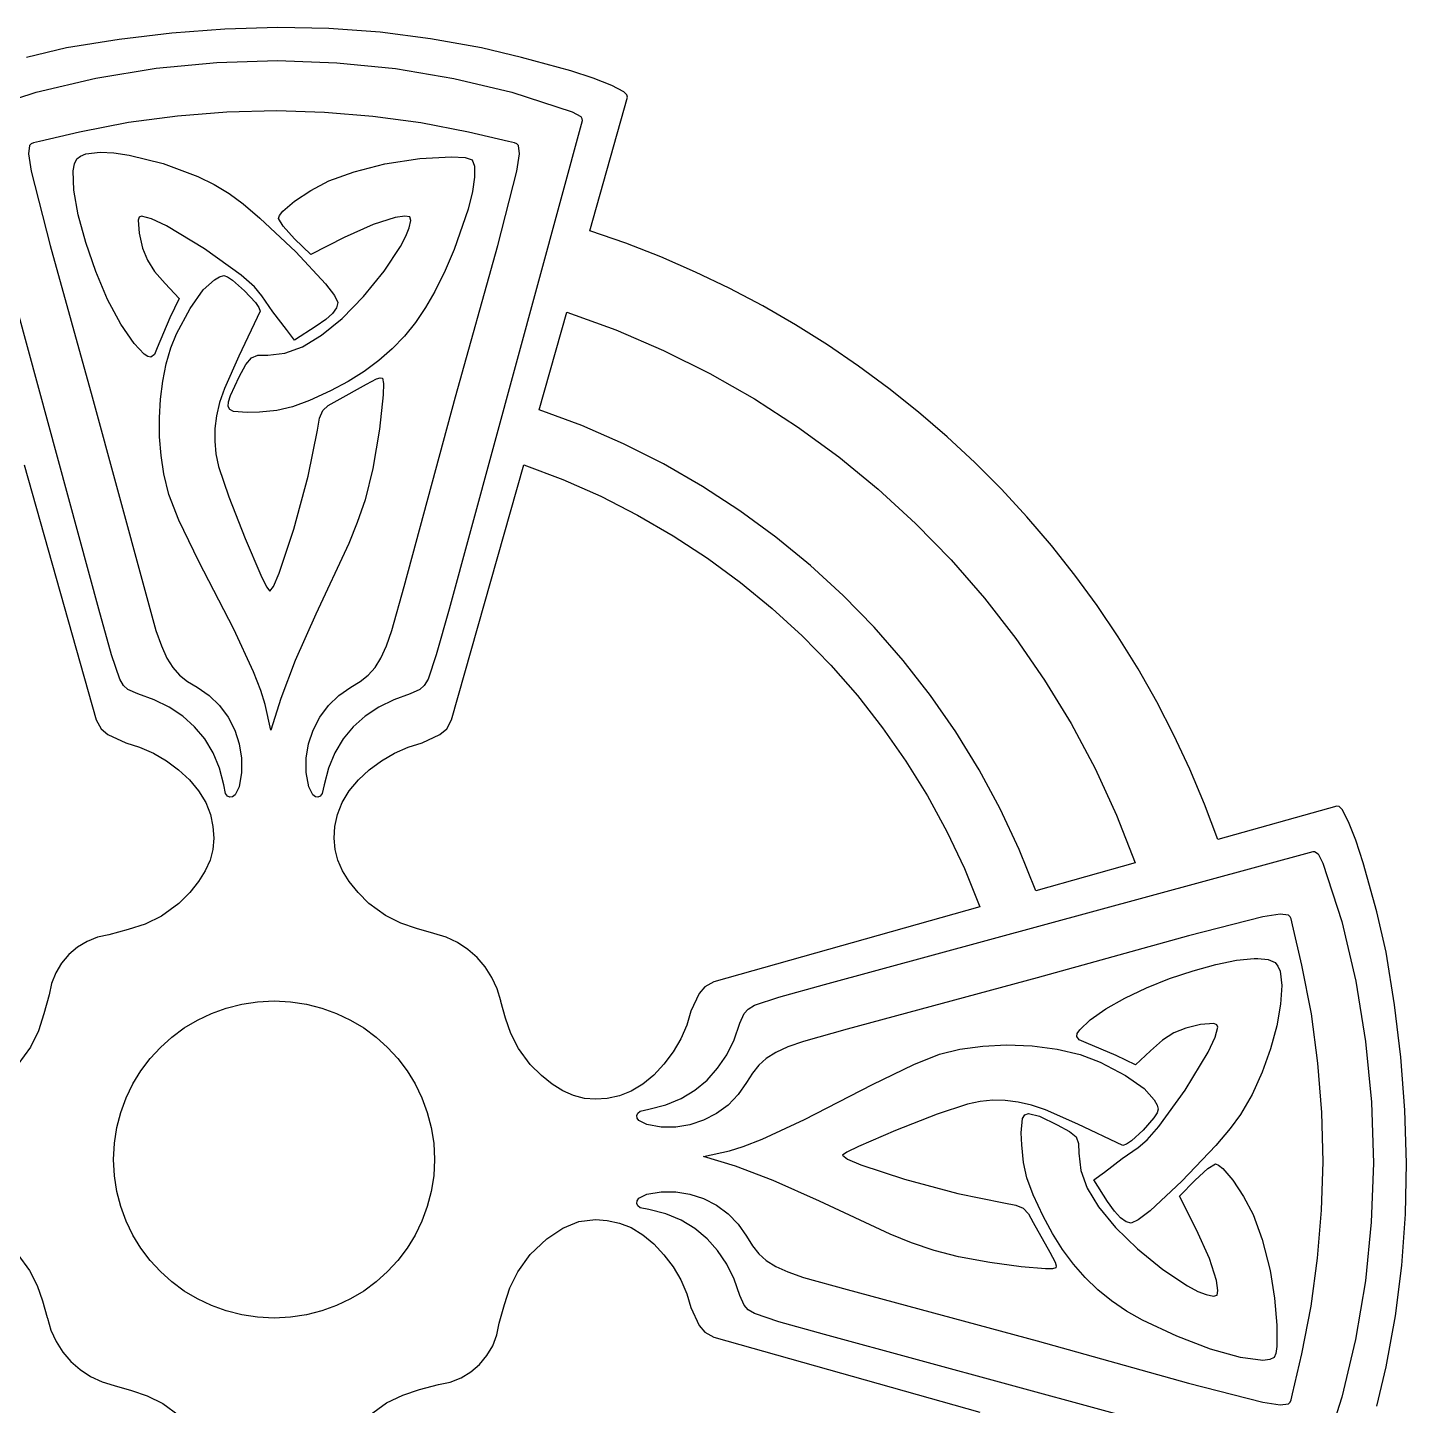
# Model space of a CAD drawing. Extents: x 13 to 291, y 13 to 291.
# Drawn here: x 122.2 to 291.4, y 122.2 to 291.4 of the extents above; entities that cross this region are included whole.
import ezdxf

# ---------------------------------------------------------------- set-up
doc = ezdxf.new("R2010")
doc.units = 0

msp = doc.modelspace()

# ---------------------------------------------------------------- linework, layer by layer
at = {"layer": 'Layer 1'}
for p, q in [((146.358586, 291.170416), (139.841111, 290.67125)), ((152.858611, 291.359167), (146.358586, 291.170416)), ((159.128496, 291.231282), (152.858611, 291.359167)), ((152.858611, 291.359167), (152.858611, 291.359167)), ((165.4175, 290.777083), (159.128496, 291.231282)), ((133.416193, 289.897378), (126.938264, 288.863264)), ((139.841111, 290.67125), (133.416193, 289.897378)), ((171.606566, 289.994231), (165.4175, 290.777083)), ((177.844097, 288.863264), (171.606566, 289.994231)), ((126.938264, 288.863264), (122.012729, 287.70464)), ((182.769625, 287.704628), (177.844097, 288.863264)), ((188.807291, 286.031443), (182.769625, 287.704628)), ((130.520637, 285.147214), (137.919137, 286.357719)), ((137.919137, 286.357719), (145.368017, 287.076951)), ((145.368017, 287.076951), (152.840972, 287.302222)), ((152.840972, 287.302222), (160.088296, 287.04617)), ((152.840972, 287.302222), (152.840972, 287.302222)), ((160.088296, 287.04617), (167.310104, 286.320191)), ((167.310104, 286.320191), (174.482988, 285.121704)), ((191.58341, 285.131118), (188.807291, 286.031443)), ((123.198819, 283.448125), (130.520637, 285.147214)), ((174.482988, 285.121704), (181.583542, 283.448125)), ((193.845843, 284.257224), (191.58341, 285.131118)), ((195.330685, 283.46145), (193.845843, 284.257224)), ((115.806272, 281.012258), (123.198819, 283.448125)), ((181.583542, 283.448125), (188.976072, 281.012258)), ((191.152639, 266.417778), (195.774028, 282.795486)), ((195.699038, 283.109011), (195.330685, 283.46145)), ((195.774028, 282.795486), (195.699038, 283.109011)), ((146.618508, 280.975737), (140.55934, 280.49825)), ((152.691042, 281.119792), (146.618508, 280.975737)), ((158.612746, 280.941007), (152.691042, 281.119792)), ((164.521442, 280.449175), (158.612746, 280.941007)), ((188.976072, 281.012258), (190.034862, 280.430637)), ((130.898194, 219.948125), (114.582222, 279.920347)), ((134.526908, 279.685509), (128.534583, 278.535694)), ((140.55934, 280.49825), (134.526908, 279.685509)), ((170.404121, 279.646628), (164.521442, 280.449175)), ((176.247778, 278.535694), (170.404121, 279.646628)), ((190.200139, 279.920347), (173.884167, 219.948125)), ((190.034862, 280.430637), (190.188652, 280.183117)), ((190.188652, 280.183117), (190.200139, 279.920347)), ((128.534583, 278.535694), (123.604514, 277.362708)), ((181.177847, 277.362708), (176.247778, 278.535694)), ((122.396243, 276.862667), (122.278897, 275.845964)), ((122.278897, 275.845964), (122.604223, 273.748898)), ((122.593228, 277.099298), (122.396243, 276.862667)), ((122.867652, 277.225938), (122.593228, 277.099298)), ((123.604514, 277.362708), (122.867652, 277.225938)), ((128.662779, 275.588705), (129.297796, 275.843196)), ((129.297796, 275.843196), (131.056944, 276.057431)), ((131.056944, 276.057431), (132.725752, 275.979685)), ((131.056944, 276.057431), (131.056944, 276.057431)), ((132.725752, 275.979685), (134.61833, 275.712909)), ((181.914707, 277.225937), (181.177847, 277.362708)), ((182.18913, 277.099296), (181.914707, 277.225937)), ((182.178121, 273.748888), (182.503452, 275.845956)), ((182.386112, 276.862662), (182.18913, 277.099296)), ((182.503452, 275.845956), (182.386112, 276.862662)), ((127.748195, 273.762933), (127.90941, 274.625169)), ((127.90941, 274.625169), (128.217083, 275.228403)), ((128.217083, 275.228403), (128.662779, 275.588705)), ((134.61833, 275.712909), (138.803801, 274.673155)), ((138.803801, 274.673155), (143.071364, 273.059949)), ((162.223896, 273.646717), (166.008403, 274.619861)), ((166.008403, 274.619861), (170.301812, 275.275156)), ((170.301812, 275.275156), (174.184028, 275.501806)), ((174.184028, 275.501806), (175.846448, 275.409455)), ((174.184028, 275.501806), (174.184028, 275.501806)), ((175.846448, 275.409455), (176.706389, 275.131389)), ((176.706389, 275.131389), (177.018133, 274.34739)), ((177.018133, 274.34739), (177.02134, 273.012015)), ((122.604223, 273.748898), (124.937331, 264.605959)), ((127.825035, 271.390494), (127.748195, 273.762933)), ((143.071364, 273.059949), (145.066558, 272.076357)), ((156.927431, 271.362329), (159.146875, 272.547292)), ((159.146875, 272.547292), (162.223896, 273.646717)), ((177.02134, 273.012015), (176.744008, 271.224115)), ((179.845011, 264.605947), (182.178121, 273.748888)), ((128.367401, 268.369175), (127.825035, 271.390494)), ((145.066558, 272.076357), (146.879028, 270.995069)), ((146.879028, 270.995069), (148.607557, 269.710526)), ((154.929747, 270.030574), (156.927431, 271.362329)), ((176.744008, 271.224115), (176.214131, 269.082541)), ((148.607557, 269.710526), (150.662202, 267.969811)), ((153.488404, 268.80183), (154.929747, 270.030574)), ((176.214131, 269.082541), (174.508727, 264.133776)), ((129.29509, 264.957063), (128.367401, 268.369175)), ((135.856189, 268.085684), (135.715885, 267.705962)), ((135.715885, 267.705962), (135.845903, 266.100278)), ((136.136944, 268.208125), (135.856189, 268.085684)), ((137.370132, 267.886119), (136.136944, 268.208125)), ((139.217134, 267.016776), (137.370132, 267.886119)), ((150.662202, 267.969811), (155.063635, 263.808697)), ((152.937986, 267.925903), (153.080918, 268.304151)), ((153.522317, 266.964037), (152.937986, 267.925903)), ((153.080918, 268.304151), (153.488404, 268.80183)), ((167.260764, 268.031736), (164.556449, 267.1753)), ((168.471906, 268.203658), (167.260764, 268.031736)), ((169.056203, 268.128457), (168.471906, 268.203658)), ((168.971736, 266.761736), (169.170524, 267.687395)), ((169.170524, 267.687395), (169.056203, 268.128457)), ((135.845903, 266.100278), (136.264748, 264.281514)), ((143.876089, 264.216132), (139.217134, 267.016776)), ((154.922361, 265.438819), (153.522317, 266.964037)), ((164.556449, 267.1753), (161.025417, 265.597569)), ((167.917765, 264.472636), (168.590124, 265.742107)), ((168.590124, 265.742107), (168.971736, 266.761736)), ((195.553817, 264.88556), (191.152639, 266.417778)), ((124.937331, 264.605959), (130.104444, 246.018403)), ((130.527898, 261.412244), (129.29509, 264.957063)), ((136.264748, 264.281514), (136.856967, 262.80422)), ((148.360818, 260.966293), (143.876089, 264.216132)), ((156.906736, 263.507361), (154.922361, 265.438819)), ((161.025417, 265.597569), (156.906736, 263.507361)), ((165.913239, 261.472117), (167.917765, 264.472636)), ((174.508727, 264.133776), (173.389192, 261.524287)), ((174.677917, 246.018403), (179.845011, 264.605947)), ((199.876886, 263.194574), (195.553817, 264.88556)), ((136.856967, 262.80422), (137.746224, 261.431552)), ((155.063635, 263.808697), (158.710925, 259.88938)), ((204.117467, 261.349095), (199.876886, 263.194574)), ((131.985621, 257.992808), (130.527898, 261.412244)), ((137.746224, 261.431552), (139.056181, 259.926667)), ((145.080829, 260.39228), (145.725512, 260.767691)), ((145.725512, 260.767691), (146.226389, 260.905625)), ((146.226389, 260.905625), (146.676394, 260.754188)), ((146.226389, 260.905625), (146.226389, 260.905625)), ((146.676394, 260.754188), (147.302327, 260.347416)), ((149.990039, 259.535457), (148.360818, 260.966293)), ((163.383032, 258.336077), (165.913239, 261.472117)), ((173.389192, 261.524287), (172.129097, 258.956528)), ((208.271181, 259.353403), (204.117467, 261.349095)), ((139.056181, 259.926667), (140.775972, 258.109861)), ((142.098161, 256.859155), (143.695208, 259.159375)), ((143.695208, 259.159375), (145.080829, 260.39228)), ((147.302327, 260.347416), (148.791102, 259.053245)), ((148.791102, 259.053245), (150.110975, 257.593858)), ((150.918333, 258.427361), (149.990039, 259.535457)), ((158.710925, 259.88938), (159.822889, 258.450912)), ((172.129097, 258.956528), (171.002322, 256.990826)), ((212.383349, 257.184485), (208.271181, 259.353403)), ((133.588056, 254.956841), (131.985621, 257.992808)), ((140.775972, 258.109861), (139.611806, 255.719792)), ((150.110975, 257.593858), (150.52578, 256.980566)), ((152.258889, 256.460625), (150.918333, 258.427361)), ((159.822889, 258.450912), (160.231667, 257.589514)), ((160.231667, 257.589514), (160.071087, 256.951073)), ((160.752014, 255.640417), (163.383032, 258.336077)), ((216.398873, 254.86932), (212.383349, 257.184485)), ((139.611806, 255.719792), (138.068403, 252.059722)), ((140.440833, 253.779514), (142.098161, 256.859155)), ((150.680208, 256.54), (148.078472, 251.010208)), ((150.52578, 256.980566), (150.680208, 256.54)), ((153.943403, 254.282222), (152.258889, 256.460625)), ((158.747868, 255.515032), (157.559375, 254.687917)), ((158.218149, 253.577711), (160.752014, 255.640417)), ((159.580796, 256.264498), (158.747868, 255.515032)), ((160.071087, 256.951073), (159.580796, 256.264498)), ((171.002322, 256.990826), (169.761053, 255.170707)), ((184.94375, 244.448542), (188.330417, 256.434167)), ((188.330417, 256.434167), (194.349421, 254.241722)), ((188.330417, 256.434167), (188.330417, 256.434167)), ((135.255, 252.562431), (133.588056, 254.956841)), ((154.895903, 252.994583), (153.943403, 254.282222)), ((157.559375, 254.687917), (154.895903, 252.994583)), ((169.761053, 255.170707), (168.395303, 253.486701)), ((194.349421, 254.241722), (200.200307, 251.725992)), ((220.314892, 252.410537), (216.398873, 254.86932)), ((136.480669, 251.263647), (135.255, 252.562431)), ((139.739976, 252.024822), (140.440833, 253.779514)), ((153.744964, 251.378425), (155.909819, 252.170665)), ((155.909819, 252.170665), (158.218149, 253.577711)), ((168.395303, 253.486701), (166.895083, 251.929337)), ((224.128542, 249.810764), (220.314892, 252.410537)), ((136.92489, 250.962171), (136.480669, 251.263647)), ((137.283472, 250.886736), (136.92489, 250.962171)), ((137.718546, 251.209705), (137.283472, 250.886736)), ((138.068403, 252.059722), (137.718546, 251.209705)), ((139.17553, 250.070646), (139.739976, 252.024822)), ((148.078472, 251.010208), (146.310052, 247.068906)), ((148.943437, 249.999023), (149.617572, 250.807098)), ((149.617572, 250.807098), (150.42615, 251.125825)), ((150.42615, 251.125825), (151.641528, 251.160139)), ((151.641528, 251.160139), (153.744964, 251.378425)), ((165.250404, 250.489143), (163.451277, 249.156649)), ((166.895083, 251.929337), (165.250404, 250.489143)), ((200.200307, 251.725992), (205.871685, 248.898131)), ((138.751378, 247.959819), (139.17553, 250.070646)), ((148.131389, 248.496667), (148.943437, 249.999023)), ((163.451277, 249.156649), (161.487712, 247.922383)), ((205.871685, 248.898131), (211.35217, 245.769291)), ((227.86373, 247.052375), (224.128542, 249.810764)), ((138.471404, 245.735176), (138.751378, 247.959819)), ((146.310052, 247.068906), (145.729416, 245.326748)), ((147.050672, 246.202332), (148.131389, 248.496667)), ((161.487712, 247.922383), (159.349722, 246.776875)), ((160.152292, 245.559792), (163.768264, 247.588264)), ((163.768264, 247.588264), (164.986866, 248.25034)), ((164.986866, 248.25034), (165.438506, 248.371171)), ((165.438506, 248.371171), (165.699722, 248.320278)), ((165.699722, 248.320278), (165.83436, 247.659145)), ((165.83436, 247.659145), (165.798629, 246.263898)), ((231.48731, 244.158688), (227.86373, 247.052375)), ((130.104444, 246.018403), (136.419167, 222.735069)), ((138.339493, 243.439552), (138.471404, 245.735176)), ((146.770532, 244.850177), (146.802605, 245.422317)), ((146.802605, 245.422317), (147.050672, 246.202332)), ((156.746659, 245.557968), (154.669812, 244.788979)), ((159.349722, 246.776875), (156.746659, 245.557968)), ((159.055255, 244.97843), (160.152292, 245.559792)), ((165.798629, 246.263898), (165.327412, 242.050557)), ((168.363194, 222.735069), (174.677917, 246.018403)), ((211.35217, 245.769291), (216.630375, 242.350627)), ((145.342438, 243.689301), (145.142572, 242.120853)), ((145.729416, 245.326748), (145.342438, 243.689301)), ((146.970302, 244.45824), (146.770532, 244.850177)), ((147.417765, 244.218836), (146.970302, 244.45824)), ((149.119167, 244.086944), (147.417765, 244.218836)), ((150.609653, 244.148681), (149.119167, 244.086944)), ((152.747903, 244.35689), (150.609653, 244.148681)), ((154.669812, 244.788979), (152.747903, 244.35689)), ((157.995043, 243.401714), (158.386992, 244.334691)), ((158.386992, 244.334691), (159.055255, 244.97843)), ((190.181668, 242.501372), (184.94375, 244.448542)), ((234.994562, 241.13432), (231.48731, 244.158688)), ((138.359528, 241.115782), (138.339493, 243.439552)), ((145.142572, 242.120853), (145.123275, 240.585688)), ((157.726944, 241.952639), (157.995043, 243.401714)), ((165.327412, 242.050557), (164.508773, 237.239246)), ((195.273837, 240.277471), (190.181668, 242.501372)), ((216.630375, 242.350627), (221.694912, 238.65329)), ((138.535393, 238.806699), (138.359528, 241.115782)), ((145.123275, 240.585688), (145.278002, 239.048096)), ((156.571383, 236.29908), (157.726944, 241.952639)), ((200.210661, 237.786269), (195.273837, 240.277471)), ((238.380764, 237.983889), (234.994562, 241.13432)), ((138.870972, 236.555139), (138.535393, 238.806699)), ((145.278002, 239.048096), (145.600208, 237.472361)), ((221.694912, 238.65329), (226.534394, 234.688435)), ((121.743611, 237.675208), (130.589514, 206.366181)), ((145.600208, 237.472361), (146.842465, 233.755405)), ((164.508773, 237.239246), (163.565417, 233.388958)), ((174.192847, 206.366181), (183.03875, 237.684028)), ((183.03875, 237.684028), (187.835887, 235.875372)), ((183.03875, 237.684028), (183.03875, 237.684028)), ((204.982542, 235.037197), (200.210661, 237.786269)), ((241.651649, 234.700672), (238.380764, 237.983889)), ((139.486032, 234.034811), (138.870972, 236.555139)), ((154.812863, 229.773318), (156.571383, 236.29908)), ((187.835887, 235.875372), (192.500327, 233.816257)), ((140.727162, 230.898889), (139.486032, 234.034811)), ((146.842465, 233.755405), (148.84264, 228.643603)), ((192.500327, 233.816257), (197.023419, 231.515142)), ((209.579883, 232.039685), (204.982542, 235.037197)), ((226.534394, 234.688435), (231.137434, 230.467214)), ((244.793083, 231.297539), (241.651649, 234.700672)), ((163.565417, 233.388958), (162.616893, 230.610046)), ((213.993086, 228.803163), (209.579883, 232.039685)), ((143.189937, 225.826388), (140.727162, 230.898889)), ((162.616893, 230.610046), (161.577081, 228.004283)), ((197.023419, 231.515142), (201.396511, 228.980484)), ((231.137434, 230.467214), (235.492646, 226.000781)), ((247.801934, 227.778154), (244.793083, 231.297539)), ((148.84264, 228.643603), (150.789256, 224.118541)), ((153.047356, 224.389508), (154.812863, 229.773318)), ((201.396511, 228.980484), (205.610952, 226.220741)), ((218.212554, 225.337061), (213.993086, 228.803163)), ((161.577081, 228.004283), (157.524097, 219.348403)), ((250.675069, 224.146181), (247.801934, 227.778154)), ((147.469931, 217.496319), (143.189937, 225.826388)), ((205.610952, 226.220741), (209.658092, 223.244369)), ((222.228689, 221.650811), (218.212554, 225.337061)), ((235.492646, 226.000781), (239.588641, 221.300289)), ((150.789256, 224.118541), (151.488892, 222.695283)), ((152.348224, 222.755259), (153.047356, 224.389508)), ((253.404205, 220.411483), (250.675069, 224.146181)), ((136.419167, 222.735069), (137.916328, 217.351381)), ((151.488892, 222.695283), (151.870833, 222.161806)), ((151.870833, 222.161806), (152.348224, 222.755259)), ((166.866013, 217.351382), (168.363194, 222.735069)), ((209.658092, 223.244369), (213.529277, 220.059828)), ((213.529277, 220.059828), (217.215859, 216.675574)), ((226.031894, 217.753842), (222.228689, 221.650811)), ((239.588641, 221.300289), (243.414033, 216.37689)), ((255.988754, 216.573259), (253.404205, 220.411483)), ((132.469519, 214.337428), (130.898194, 219.948125)), ((157.524097, 219.348403), (154.978871, 213.644726)), ((173.884167, 219.948125), (172.312814, 214.337426)), ((137.916328, 217.351381), (138.583838, 215.452253)), ((149.894627, 212.284362), (147.469931, 217.496319)), ((166.198497, 215.452254), (166.866013, 217.351382)), ((217.215859, 216.675574), (220.709184, 213.100065)), ((229.612572, 213.655584), (226.031894, 217.753842)), ((138.583838, 215.452253), (139.259051, 213.964484)), ((165.523281, 213.964484), (166.198497, 215.452254)), ((243.414033, 216.37689), (246.957436, 211.241739)), ((258.425594, 212.634325), (255.988754, 216.573259)), ((133.473472, 211.366806), (132.469519, 214.337428)), ((139.259051, 213.964484), (139.988281, 212.800234)), ((154.978871, 213.644726), (153.220208, 209.003194)), ((164.794052, 212.800233), (165.523281, 213.964484)), ((172.312814, 214.337426), (171.308889, 211.366806)), ((232.961126, 209.365468), (229.612572, 213.655584)), ((139.988281, 212.800234), (140.817839, 211.871664)), ((140.817839, 211.871664), (141.794039, 211.090935)), ((150.793376, 209.976112), (149.894627, 212.284362)), ((162.988308, 211.090934), (163.964499, 211.871663)), ((163.964499, 211.871663), (164.794052, 212.800233)), ((220.709184, 213.100065), (224.000602, 209.341759)), ((260.711597, 208.5975), (258.425594, 212.634325)), ((133.936984, 210.585646), (133.473472, 211.366806)), ((134.480832, 210.080108), (133.936984, 210.585646)), ((135.678333, 209.558819), (134.480832, 210.080108)), ((141.794039, 211.090935), (142.963194, 210.370208)), ((142.963194, 210.370208), (144.439061, 209.358632)), ((151.315208, 208.271181), (150.793376, 209.976112)), ((160.343285, 209.358633), (161.819167, 210.370208)), ((161.819167, 210.370208), (162.988308, 211.090934)), ((170.30149, 210.080099), (169.104028, 209.558819)), ((170.845349, 210.585635), (170.30149, 210.080099)), ((171.308889, 211.366806), (170.845349, 210.585635)), ((246.957436, 211.241739), (250.207461, 205.905987)), ((137.695131, 208.850113), (135.678333, 209.558819)), ((139.539281, 207.94025), (137.695131, 208.850113)), ((144.439061, 209.358632), (145.711216, 208.118116)), ((145.711216, 208.118116), (146.762652, 206.68936)), ((152.020764, 205.113819), (151.315208, 208.271181)), ((153.220208, 209.003194), (152.020764, 205.113819)), ((158.019677, 206.689361), (159.071119, 208.118117)), ((159.071119, 208.118117), (160.343285, 209.358633)), ((167.087216, 208.850112), (165.243055, 207.940249)), ((169.104028, 209.558819), (167.087216, 208.850112)), ((224.000602, 209.341759), (227.081461, 205.409114)), ((236.067957, 204.892925), (232.961126, 209.365468)), ((262.829189, 204.49512), (260.711597, 208.5975)), ((141.197352, 206.831513), (139.539281, 207.94025)), ((142.655912, 205.526182), (141.197352, 206.831513)), ((146.762652, 206.68936), (147.576361, 205.113063)), ((157.205966, 205.113063), (158.019677, 206.689361)), ((163.584977, 206.831511), (162.126416, 205.52618)), ((165.243055, 207.940249), (163.584977, 206.831511)), ((130.589514, 206.366181), (131.188388, 205.267534)), ((131.188388, 205.267534), (132.015641, 204.55842)), ((143.901527, 204.026542), (142.655912, 205.526182)), ((147.576361, 205.113063), (148.135333, 203.429925)), ((156.646996, 203.429925), (157.205966, 205.113063)), ((162.126416, 205.52618), (160.880802, 204.02654)), ((172.766717, 204.558419), (173.59397, 205.267534)), ((173.59397, 205.267534), (174.192847, 206.366181)), ((227.081461, 205.409114), (229.94311, 201.310586)), ((238.923468, 200.247385), (236.067957, 204.892925)), ((250.207461, 205.905987), (253.152722, 200.380789)), ((132.015641, 204.55842), (134.205486, 203.535139)), ((134.205486, 203.535139), (135.91065, 203.036533)), ((144.920767, 202.334874), (143.901527, 204.026542)), ((148.135333, 203.429925), (148.422561, 201.680646)), ((156.359775, 201.680645), (156.646996, 203.429925)), ((160.880802, 204.02654), (159.861569, 202.334873)), ((168.871701, 203.036542), (170.576875, 203.535139)), ((170.576875, 203.535139), (172.766717, 204.558419)), ((264.790456, 200.303978), (262.829189, 204.49512)), ((135.91065, 203.036533), (137.591685, 202.299099)), ((137.591685, 202.299099), (139.202426, 201.356934)), ((139.202426, 201.356934), (140.69671, 200.244137)), ((145.700198, 200.45346), (144.920767, 202.334874)), ((148.422561, 201.680646), (148.421036, 199.905923)), ((156.36131, 199.905923), (156.359775, 201.680645)), ((159.861569, 202.334873), (159.082148, 200.453459)), ((164.085631, 200.244148), (165.579915, 201.356947)), ((165.579915, 201.356947), (167.190659, 202.299111)), ((167.190659, 202.299111), (168.871701, 203.036542)), ((140.69671, 200.244137), (142.028371, 198.994808)), ((146.226389, 198.384583), (145.700198, 200.45346)), ((148.421036, 199.905923), (148.11375, 198.146458)), ((156.668611, 198.146458), (156.36131, 199.905923)), ((159.082148, 200.453459), (158.555972, 198.384583)), ((162.753973, 198.994815), (164.085631, 200.244148)), ((229.94311, 201.310586), (232.576899, 197.054633)), ((241.518063, 195.438277), (238.923468, 200.247385)), ((253.152722, 200.380789), (255.781832, 194.677298)), ((266.590836, 196.028469), (264.790456, 200.303978)), ((142.028371, 198.994808), (143.151244, 197.643045)), ((146.455111, 197.311785), (146.226389, 198.384583)), ((148.11375, 198.146458), (147.618595, 197.164402)), ((157.163744, 197.164402), (156.668611, 198.146458)), ((158.555972, 198.384583), (158.327228, 197.311787)), ((161.631104, 197.643048), (162.753973, 198.994815)), ((143.151244, 197.643045), (144.019166, 196.222946)), ((146.699502, 197.01913), (146.455111, 197.311785)), ((146.993681, 196.894097), (146.699502, 197.01913)), ((147.309211, 196.941355), (146.993681, 196.894097)), ((147.618595, 197.164402), (147.309211, 196.941355)), ((157.473138, 196.941354), (157.163744, 197.164402)), ((157.788681, 196.894097), (157.473138, 196.941354)), ((158.082847, 197.019131), (157.788681, 196.894097)), ((158.327228, 197.311787), (158.082847, 197.019131)), ((160.763188, 196.222947), (161.631104, 197.643048)), ((232.576899, 197.054633), (234.974174, 192.649714)), ((144.019166, 196.222946), (144.585972, 194.768611)), ((144.585972, 194.768611), (144.90523, 193.269054)), ((159.87712, 193.269053), (160.196389, 194.768611)), ((160.196389, 194.768611), (160.763188, 196.222947)), ((243.842143, 190.475033), (241.518063, 195.438277)), ((255.781832, 194.677298), (258.083403, 188.806667)), ((268.225764, 191.672986), (266.590836, 196.028469)), ((282.804306, 195.791667), (268.225764, 191.672986)), ((283.117826, 195.716681), (282.804306, 195.791667)), ((283.470262, 195.348332), (283.117826, 195.716681)), ((284.266031, 193.863494), (283.470262, 195.348332)), ((144.90523, 193.269054), (145.011179, 191.842616)), ((159.771165, 191.842613), (159.87712, 193.269053)), ((285.139925, 191.601061), (284.266031, 193.863494)), ((145.011179, 191.842616), (144.896042, 190.47183)), ((159.8863, 190.471824), (159.771165, 191.842613)), ((234.974174, 192.649714), (237.126286, 188.104286)), ((286.040251, 188.824941), (285.139925, 191.601061)), ((144.896042, 190.47183), (144.552042, 189.139229)), ((160.2303, 189.13922), (159.8863, 190.471824)), ((219.956944, 173.901806), (279.929167, 190.217778)), ((245.886111, 185.367083), (243.842143, 190.475033)), ((279.929167, 190.217778), (280.061458, 190.226597)), ((280.061458, 190.226597), (280.5311, 189.943147)), ((280.061458, 190.226597), (280.061458, 190.226597)), ((280.5311, 189.943147), (281.105998, 188.767165)), ((143.971402, 187.827345), (143.146345, 186.518711)), ((144.552042, 189.139229), (143.971402, 187.827345)), ((160.810943, 187.827334), (160.2303, 189.13922)), ((161.636004, 186.518699), (160.810943, 187.827334)), ((237.126286, 188.104286), (239.024583, 183.426806)), ((258.083403, 188.806667), (245.886111, 185.367083)), ((281.105998, 188.767165), (283.448139, 181.601181)), ((287.713443, 182.787268), (286.040251, 188.824941)), ((143.146345, 186.518711), (142.069095, 185.195858)), ((162.71326, 185.19585), (161.636004, 186.518699)), ((142.069095, 185.195858), (140.731875, 183.841319)), ((164.050486, 183.841319), (162.71326, 185.19585)), ((140.731875, 183.841319), (138.587945, 182.278799)), ((166.069365, 182.354309), (164.050486, 183.841319)), ((239.024583, 183.426806), (206.375, 174.210486)), ((288.872083, 177.861736), (287.713443, 182.787268)), ((136.579844, 181.309112), (134.502429, 180.64421)), ((138.587945, 182.278799), (136.579844, 181.309112)), ((167.959626, 181.403278), (166.069365, 182.354309)), ((169.888512, 180.751841), (167.959626, 181.403278)), ((273.757682, 182.195765), (264.614749, 179.862656)), ((275.854751, 182.521094), (273.757682, 182.195765)), ((276.871461, 182.403752), (275.854751, 182.521094)), ((277.108098, 182.206769), (276.871461, 182.403752)), ((277.234744, 181.932346), (277.108098, 182.206769)), ((277.371528, 181.195486), (277.234744, 181.932346)), ((278.544514, 176.265417), (277.371528, 181.195486)), ((283.448139, 181.601181), (285.147171, 174.27936)), ((130.754744, 179.686722), (129.454051, 179.168363)), ((132.150556, 179.987222), (130.754744, 179.686722)), ((134.502429, 180.64421), (132.150556, 179.996042)), ((132.150556, 179.996042), (132.150556, 179.987222)), ((172.023264, 180.163611), (169.888512, 180.751841)), ((173.516585, 179.696601), (172.023264, 180.163611)), ((174.910008, 179.034178), (173.516585, 179.696601)), ((264.614749, 179.862656), (246.027222, 174.695556)), ((128.26913, 178.452657), (127.220634, 177.560114)), ((129.454051, 179.168363), (128.26913, 178.452657)), ((176.186616, 178.192881), (174.910008, 179.034178)), ((177.329492, 177.18925), (176.186616, 178.192881)), ((289.902614, 171.379396), (288.872083, 177.861736)), ((126.329216, 176.511246), (125.615528, 175.326564)), ((127.220634, 177.560114), (126.329216, 176.511246)), ((178.32172, 176.039823), (177.329492, 177.18925)), ((179.146383, 174.761138), (178.32172, 176.039823)), ((265.183512, 175.572801), (267.964859, 176.336242)), ((267.964859, 176.336242), (270.509669, 176.851918)), ((270.509669, 176.851918), (272.679583, 177.076806)), ((272.679583, 177.076806), (273.111736, 177.085625)), ((273.111736, 177.085625), (274.389104, 176.957703)), ((273.111736, 177.085625), (273.111736, 177.085625)), ((274.389104, 176.957703), (275.237222, 176.582917)), ((275.237222, 176.582917), (275.598436, 176.136911)), ((275.598436, 176.136911), (275.854969, 175.501243)), ((279.694283, 170.273077), (278.544514, 176.265417)), ((125.615528, 175.326564), (125.100225, 174.02658)), ((179.786564, 173.369735), (179.146383, 174.761138)), ((246.027222, 174.695556), (222.743889, 168.380833)), ((259.464639, 173.474726), (262.303986, 174.604621)), ((262.303986, 174.604621), (265.183512, 175.572801)), ((275.854969, 175.501243), (276.0722, 173.741157)), ((285.147171, 174.27936), (286.357684, 166.880856)), ((124.803958, 172.631806), (124.155788, 170.27993)), ((125.100225, 174.02658), (124.803958, 172.631806)), ((180.225347, 171.882153), (179.786564, 173.369735)), ((204.567227, 172.784368), (203.543958, 170.594514)), ((205.276339, 173.611613), (204.567227, 172.784368)), ((206.375, 174.210486), (205.276339, 173.611613)), ((214.346231, 172.330471), (219.956944, 173.901806)), ((256.803828, 172.226141), (259.464639, 173.474726)), ((276.0722, 173.741157), (275.925329, 171.463141)), ((144.736057, 170.342179), (146.545228, 170.997337)), ((146.545228, 170.997337), (148.43222, 171.477458)), ((148.43222, 171.477458), (150.387117, 171.772729)), ((150.387117, 171.772729), (152.4, 171.873333)), ((152.4, 171.873333), (154.412883, 171.772728)), ((152.4, 171.873333), (152.4, 171.873333)), ((154.412883, 171.772728), (156.36778, 171.477458)), ((156.36778, 171.477458), (158.254773, 170.997336)), ((158.254773, 170.997336), (160.063943, 170.342177)), ((180.242986, 171.785139), (180.225347, 171.882153)), ((180.809933, 169.737389), (180.242986, 171.785139)), ((210.594459, 170.863012), (211.375625, 171.326528)), ((211.375625, 171.326528), (214.346231, 172.330471)), ((252.57125, 169.545), (254.459913, 170.901891)), ((254.459913, 170.901891), (256.803828, 172.226141)), ((275.925329, 171.463141), (275.450768, 168.827677)), ((290.67125, 164.950069), (289.902614, 171.379396)), ((124.155788, 170.27993), (123.490886, 168.202514)), ((141.390853, 168.546013), (143.014626, 169.521799)), ((143.014626, 169.521799), (144.736057, 170.342179)), ((160.063943, 170.342177), (161.785374, 169.521798)), ((161.785374, 169.521798), (163.409148, 168.546011)), ((181.455217, 167.871398), (180.809933, 169.737389)), ((203.543958, 170.594514), (203.045362, 168.889349)), ((209.567639, 169.121667), (210.088911, 170.319158)), ((210.088911, 170.319158), (210.594459, 170.863012)), ((251.272463, 168.319321), (252.57125, 169.545)), ((280.507012, 164.240643), (279.694283, 170.273077)), ((123.490886, 168.202514), (122.5212, 166.194413)), ((139.874655, 167.424634), (141.390853, 168.546013)), ((163.409148, 168.546011), (164.925346, 167.424632)), ((182.396173, 166.033023), (181.455217, 167.871398)), ((203.045362, 168.889349), (202.307934, 167.208315)), ((208.858924, 167.104859), (209.567639, 169.121667)), ((222.743889, 168.380833), (217.360179, 166.883656)), ((250.895556, 167.516528), (250.970986, 167.875098)), ((251.218508, 167.081453), (250.895556, 167.516528)), ((250.970986, 167.875098), (251.272463, 168.319321)), ((262.813077, 167.943042), (261.440378, 167.053788)), ((264.290384, 168.535254), (262.813077, 167.943042)), ((266.109097, 168.954097), (264.290384, 168.535254)), ((267.714789, 169.084115), (266.109097, 168.954097)), ((268.094495, 168.943803), (267.714789, 169.084115)), ((267.894935, 167.429866), (268.216944, 168.663056)), ((268.216944, 168.663056), (268.094495, 168.943803)), ((275.450768, 168.827677), (274.684931, 165.995246)), ((122.5212, 166.194413), (120.958681, 164.050486)), ((137.204656, 164.784358), (138.47595, 166.167477)), ((138.47595, 166.167477), (139.874655, 167.424634)), ((164.925346, 167.424632), (166.324051, 166.167475)), ((166.324051, 166.167475), (167.595346, 164.784356)), ((183.850139, 164.068125), (182.396173, 166.033023)), ((202.307934, 167.208315), (201.365773, 165.597575)), ((207.949055, 165.2607), (208.858924, 167.104859)), ((215.461047, 166.216142), (213.973277, 165.540927)), ((217.360179, 166.883656), (215.461047, 166.216142)), ((234.043636, 165.313968), (236.563958, 165.929028)), ((236.563958, 165.929028), (239.384877, 166.322048)), ((239.384877, 166.322048), (242.278958, 166.467014)), ((242.278958, 166.467014), (245.452984, 166.35097)), ((242.278958, 166.467014), (242.278958, 166.467014)), ((245.452984, 166.35097), (248.504504, 165.954585)), ((248.504504, 165.954585), (251.320594, 165.287453)), ((252.068542, 166.731597), (251.218508, 167.081453)), ((255.728611, 165.188194), (252.068542, 166.731597)), ((261.440378, 167.053788), (259.935486, 165.743819)), ((267.025585, 165.582858), (267.894935, 167.429866)), ((274.684931, 165.995246), (273.66423, 163.12633)), ((286.357684, 166.880856), (287.076946, 159.431977)), ((136.070689, 163.285091), (137.204656, 164.784358)), ((167.595346, 164.784356), (168.729312, 163.285089)), ((201.365773, 165.597575), (200.252978, 164.103293)), ((206.840315, 163.602622), (207.949055, 165.2607)), ((212.809029, 164.811699), (211.880465, 163.982145)), ((213.973277, 165.540927), (212.809029, 164.811699)), ((230.907704, 164.072837), (234.043636, 165.313968)), ((251.320594, 165.287453), (253.788333, 164.359167)), ((253.788333, 164.359167), (256.867959, 162.701828)), ((258.118681, 164.024028), (255.728611, 165.188194)), ((259.935486, 165.743819), (258.118681, 164.024028)), ((264.224923, 160.923892), (267.025585, 165.582858)), ((280.984516, 158.181481), (280.507012, 164.240643)), ((291.169566, 158.437002), (290.67125, 164.950069)), ((135.083969, 161.67949), (136.070689, 163.285091)), ((168.729312, 163.285089), (169.716032, 161.679488)), ((185.204669, 162.730907), (183.850139, 164.068125)), ((186.527518, 161.653656), (185.204669, 162.730907)), ((199.003648, 162.771634), (197.65188, 161.648761)), ((200.252978, 164.103293), (199.003648, 162.771634)), ((205.534985, 162.144059), (206.840315, 163.602622)), ((211.099745, 163.005951), (210.379028, 161.836806)), ((211.880465, 163.982145), (211.099745, 163.005951)), ((225.835194, 161.610062), (230.907704, 164.072837)), ((256.867959, 162.701828), (259.168194, 161.104792)), ((273.66423, 163.12633), (272.425079, 160.381412)), ((134.254413, 159.97737), (135.083969, 161.67949)), ((169.716032, 161.679488), (170.545588, 159.977369)), ((187.836152, 160.828595), (186.527518, 161.653656)), ((189.148038, 160.24795), (187.836152, 160.828595)), ((196.231775, 160.780837), (194.777431, 160.214028)), ((197.65188, 161.648761), (196.231775, 160.780837)), ((202.343682, 159.879208), (204.035347, 160.898443)), ((204.035347, 160.898443), (205.534985, 162.144059)), ((210.379028, 161.836806), (209.367438, 160.360927)), ((217.505139, 157.330069), (225.835194, 161.610062)), ((259.168194, 161.104792), (260.401085, 159.719164)), ((260.975081, 156.43916), (264.224923, 160.923892)), ((133.591938, 158.188547), (134.254413, 159.97737)), ((170.545588, 159.977369), (171.208063, 158.188546)), ((190.480642, 159.903946), (189.148038, 160.24795)), ((191.851431, 159.788807), (190.480642, 159.903946)), ((193.277872, 159.89476), (191.851431, 159.788807)), ((194.777431, 160.214028), (193.277872, 159.89476)), ((198.393403, 158.573611), (200.462274, 159.099786)), ((200.462274, 159.099786), (202.343682, 159.879208)), ((208.126914, 159.088766), (206.698154, 158.037329)), ((209.367438, 160.360927), (208.126914, 159.088766)), ((237.481181, 159.199792), (233.764231, 157.957528)), ((239.056915, 159.522004), (237.481181, 159.199792)), ((240.594509, 159.67673), (239.056915, 159.522004)), ((242.129675, 159.657427), (240.594509, 159.67673)), ((243.698126, 159.457554), (242.129675, 159.657427)), ((245.335574, 159.070569), (243.698126, 159.457554)), ((247.077732, 158.489931), (245.335574, 159.070569)), ((260.401085, 159.719164), (260.776505, 159.074486)), ((260.776505, 159.074486), (260.914444, 158.573611)), ((272.425079, 160.381412), (271.003889, 157.920972)), ((287.076946, 159.431977), (287.302222, 151.959028)), ((133.106463, 156.322834), (133.591938, 158.188547)), ((171.208063, 158.188546), (171.693538, 156.322833)), ((196.902917, 157.806319), (197.027931, 158.100491)), ((196.950157, 157.490794), (196.902917, 157.806319)), ((197.173195, 157.181396), (196.950157, 157.490794)), ((197.027931, 158.100491), (197.320589, 158.344883)), ((197.320589, 158.344883), (198.393403, 158.573611)), ((206.698154, 158.037329), (205.121856, 157.223623)), ((233.764231, 157.957528), (228.652428, 155.957354)), ((244.095764, 155.680833), (244.247012, 157.448766)), ((244.247012, 157.448766), (244.52274, 157.879679)), ((244.52274, 157.879679), (244.977708, 158.035625)), ((244.977708, 158.035625), (246.321476, 157.700457)), ((244.977708, 158.035625), (244.977708, 158.035625)), ((246.321476, 157.700457), (248.505486, 156.668611)), ((251.019028, 156.721528), (247.077732, 158.489931)), ((260.356219, 157.497652), (259.06205, 156.008879)), ((260.762996, 158.123591), (260.356219, 157.497652)), ((260.914444, 158.573611), (260.762996, 158.123591)), ((271.003889, 157.920972), (269.719326, 156.192428)), ((281.128611, 152.108958), (280.984516, 158.181481)), ((291.359167, 151.941389), (291.169566, 158.437002)), ((132.807904, 154.390047), (133.106463, 156.322834)), ((171.693538, 156.322833), (171.992096, 154.390047)), ((198.155278, 156.68625), (197.173195, 157.181396)), ((199.914733, 156.378962), (198.155278, 156.68625)), ((201.689447, 156.377433), (199.914733, 156.378962)), ((203.438721, 156.664656), (201.689447, 156.377433)), ((205.121856, 157.223623), (203.438721, 156.664656)), ((212.293155, 154.905377), (217.505139, 157.330069)), ((228.652428, 155.957354), (224.127363, 154.010742)), ((244.1575, 154.190347), (244.095764, 155.680833)), ((248.505486, 156.668611), (250.007835, 155.856541)), ((250.007835, 155.856541), (250.815911, 155.182409)), ((256.548819, 154.119792), (251.019028, 156.721528)), ((259.06205, 156.008879), (257.602672, 154.689018)), ((259.544255, 154.809946), (260.975081, 156.43916)), ((269.719326, 156.192428), (267.978602, 154.137777)), ((132.706181, 152.4), (132.807904, 154.390047)), ((171.992096, 154.390047), (172.093819, 152.4)), ((208.28, 153.484792), (209.98491, 154.006621)), ((209.98491, 154.006621), (212.293155, 154.905377)), ((224.127363, 154.010742), (222.704104, 153.311108)), ((244.365691, 152.052102), (244.1575, 154.190347)), ((250.815911, 155.182409), (251.134642, 154.373843)), ((251.134642, 154.373843), (251.168958, 153.158472)), ((256.989384, 154.274217), (256.548819, 154.119792)), ((257.602672, 154.689018), (256.989384, 154.274217)), ((258.436181, 153.881667), (259.544255, 154.809946)), ((267.978602, 154.137777), (263.817491, 149.736346)), ((132.807904, 150.409953), (132.706181, 152.4)), ((172.093819, 152.4), (171.992096, 150.409953)), ((205.122639, 152.779236), (208.28, 153.484792)), ((209.012014, 151.579792), (205.122639, 152.779236)), ((222.704104, 153.311108), (222.170625, 152.929167)), ((222.170625, 152.929167), (222.764073, 152.451761)), ((222.764073, 152.451761), (224.398321, 151.752618)), ((251.168958, 153.158472), (251.387237, 151.055018)), ((254.291042, 150.856597), (256.469444, 152.541111)), ((256.469444, 152.541111), (258.436181, 153.881667)), ((213.653529, 149.821123), (209.012014, 151.579792)), ((224.398321, 151.752618), (229.782132, 149.987107)), ((244.797771, 150.13018), (244.365691, 152.052102)), ((251.387237, 151.055018), (252.179478, 148.890173)), ((253.003403, 149.904097), (254.291042, 150.856597)), ((265.447639, 149.877639), (266.972841, 151.277674)), ((266.972841, 151.277674), (267.934722, 151.862014)), ((267.934722, 151.862014), (268.312958, 151.719077)), ((268.312958, 151.719077), (268.81063, 151.311589)), ((268.81063, 151.311589), (270.039376, 149.870247)), ((280.949813, 146.187259), (281.128611, 152.108958)), ((287.302222, 151.959028), (287.04618, 144.711686)), ((291.230473, 145.671497), (291.359167, 151.941389)), ((133.106462, 148.477166), (132.807904, 150.409953)), ((171.992096, 150.409953), (171.693538, 148.477167)), ((219.357222, 147.275903), (213.653529, 149.821123)), ((229.782132, 149.987107), (236.307898, 148.228598)), ((245.566764, 148.053324), (244.797771, 150.13018)), ((254.696736, 147.240625), (253.003403, 149.904097)), ((263.817491, 149.736346), (259.89819, 146.089068)), ((263.516181, 147.893264), (265.447639, 149.877639)), ((270.039376, 149.870247), (271.371142, 147.872566)), ((133.591938, 146.611454), (133.106462, 148.477166)), ((171.693538, 148.477167), (171.208063, 146.611454)), ((196.902917, 147.011319), (196.950152, 147.326855)), ((196.950152, 147.326855), (197.173195, 147.63625)), ((197.173195, 147.63625), (198.155278, 148.131389)), ((198.155278, 148.131389), (199.914729, 148.438675)), ((199.914729, 148.438675), (201.689443, 148.440204)), ((201.689443, 148.440204), (203.438718, 148.152981)), ((203.438718, 148.152981), (205.121856, 147.594014)), ((205.121856, 147.594014), (206.698157, 146.78031)), ((228.013084, 143.2229), (219.357222, 147.275903)), ((236.307898, 148.228598), (241.961458, 147.073056)), ((246.785694, 145.450278), (245.566764, 148.053324)), ((252.179478, 148.890173), (253.586528, 146.581856)), ((255.523834, 146.052125), (254.696736, 147.240625)), ((265.606389, 143.774583), (263.516181, 147.893264)), ((271.371142, 147.872566), (272.556111, 145.653125)), ((134.254412, 144.82263), (133.591938, 146.611454)), ((171.208063, 146.611454), (170.545588, 144.822631)), ((197.027936, 146.717158), (196.902917, 147.011319)), ((197.32059, 146.472763), (197.027936, 146.717158)), ((198.393403, 146.244028), (197.32059, 146.472763)), ((200.462277, 145.71785), (198.393403, 146.244028)), ((202.343686, 144.938424), (200.462277, 145.71785)), ((206.698157, 146.78031), (208.126919, 145.728874)), ((208.126919, 145.728874), (209.367442, 144.456713)), ((241.961458, 147.073056), (243.410522, 146.804936)), ((243.410522, 146.804936), (244.343493, 146.412989)), ((244.343493, 146.412989), (244.987235, 145.744738)), ((244.987235, 145.744738), (245.568611, 144.647708)), ((253.586528, 146.581856), (255.649236, 144.047986)), ((256.273292, 145.219185), (255.523834, 146.052125)), ((259.89819, 146.089068), (258.459729, 144.977108)), ((272.556111, 145.653125), (273.655479, 142.576108)), ((280.457979, 140.27855), (280.949813, 146.187259)), ((290.777083, 139.3825), (291.230473, 145.671497)), ((135.083969, 143.120511), (134.254412, 144.82263)), ((170.545588, 144.822631), (169.716032, 143.120511)), ((185.868639, 142.657082), (187.835123, 143.988109)), ((187.835123, 143.988109), (189.808925, 144.769197)), ((189.808925, 144.769197), (191.849375, 145.026944)), ((191.849375, 145.026944), (193.276842, 144.921936)), ((191.849375, 145.026944), (191.849375, 145.026944)), ((193.276842, 144.921936), (194.777431, 144.603611)), ((194.777431, 144.603611), (196.231766, 144.036802)), ((196.231766, 144.036802), (197.651868, 143.168881)), ((204.035349, 143.919185), (202.343686, 144.938424)), ((205.534984, 142.673565), (204.035349, 143.919185)), ((209.367442, 144.456713), (210.379028, 142.980833)), ((245.568611, 144.647708), (247.597083, 141.031736)), ((247.931192, 143.312279), (246.785694, 145.450278)), ((255.649236, 144.047986), (258.344885, 141.416961)), ((256.959871, 144.728892), (256.273292, 145.219185)), ((257.598333, 144.568333), (256.959871, 144.728892)), ((258.459729, 144.977108), (257.598333, 144.568333)), ((287.04618, 144.711686), (286.320198, 137.489887)), ((136.070689, 141.51491), (135.083969, 143.120511)), ((169.716032, 143.120511), (168.729312, 141.514911)), ((183.850139, 140.749514), (185.868639, 142.657082)), ((197.651868, 143.168881), (199.003635, 142.046011)), ((206.840311, 141.215), (205.534984, 142.673565)), ((210.379028, 142.980833), (211.09974, 141.811678)), ((230.618853, 142.183085), (228.013084, 143.2229)), ((233.397778, 141.234583), (230.618853, 142.183085)), ((249.16545, 141.348709), (247.931192, 143.312279)), ((267.184084, 140.243545), (265.606389, 143.774583)), ((273.655479, 142.576108), (274.628681, 138.791597)), ((120.958681, 140.731875), (122.412629, 138.766989)), ((137.204655, 140.015642), (136.070689, 141.51491)), ((168.729312, 141.514911), (167.595346, 140.015643)), ((182.302782, 138.630586), (183.850139, 140.749514)), ((199.003635, 142.046011), (200.252967, 140.714355)), ((200.252967, 140.714355), (201.365766, 139.220076)), ((207.94905, 139.556924), (206.840311, 141.215)), ((211.09974, 141.811678), (211.88046, 140.83548)), ((211.88046, 140.83548), (212.809026, 140.005925)), ((236.405969, 140.464564), (233.397778, 141.234583)), ((240.241632, 139.748417), (236.405969, 140.464564)), ((247.597083, 141.031736), (248.259142, 139.813117)), ((250.497938, 139.549579), (249.16545, 141.348709)), ((258.344885, 141.416961), (261.480919, 138.886754)), ((122.412629, 138.766989), (123.353588, 136.928613)), ((138.47595, 138.632523), (137.204655, 140.015642)), ((167.595346, 140.015643), (166.324051, 138.632524)), ((201.365766, 139.220076), (202.307931, 137.609336)), ((208.85892, 137.71277), (207.94905, 139.556924)), ((212.809026, 140.005925), (213.973277, 139.2767)), ((213.973277, 139.2767), (215.46105, 138.601489)), ((244.068493, 139.206498), (240.241632, 139.748417)), ((247.050278, 138.959167), (244.068493, 139.206498)), ((247.909847, 138.979851), (247.050278, 138.959167)), ((248.329097, 139.100278), (247.909847, 138.979851)), ((248.259142, 139.813117), (248.379984, 139.361479)), ((248.379984, 139.361479), (248.329097, 139.100278)), ((251.938129, 137.9049), (250.497938, 139.549579)), ((261.480919, 138.886754), (264.481441, 136.882233)), ((268.040556, 137.539236), (267.184084, 140.243545)), ((274.628681, 138.791597), (275.185506, 135.35874)), ((279.655437, 134.395861), (280.457979, 140.27855)), ((289.999441, 133.193436), (290.777083, 139.3825)), ((139.874655, 137.375366), (138.47595, 138.632523)), ((141.390854, 136.253987), (139.874655, 137.375366)), ((164.925346, 137.375367), (163.409148, 136.253988)), ((166.324051, 138.632524), (164.925346, 137.375367)), ((181.336669, 136.645674), (182.302782, 138.630586)), ((202.307931, 137.609336), (203.045362, 135.928298)), ((209.567639, 135.695972), (208.85892, 137.71277)), ((215.46105, 138.601489), (217.360184, 137.93398)), ((217.360184, 137.93398), (222.743889, 136.436806)), ((253.495493, 136.404682), (251.938129, 137.9049)), ((268.212456, 136.328104), (268.040556, 137.539236)), ((286.320198, 137.489887), (285.121708, 130.317017)), ((123.353588, 136.928613), (123.998881, 135.062615)), ((143.014627, 135.2782), (141.390854, 136.253987)), ((163.409148, 136.253988), (161.785374, 135.278201)), ((180.674791, 134.59822), (181.336669, 136.645674)), ((203.045362, 135.928298), (203.543958, 134.223125)), ((210.088912, 134.49848), (209.567639, 135.695972)), ((222.743889, 136.436806), (246.027222, 130.122083)), ((255.179503, 135.038936), (253.495493, 136.404682)), ((264.481441, 136.882233), (265.750918, 136.209875)), ((265.750918, 136.209875), (266.770556, 135.828264)), ((266.770556, 135.828264), (267.696182, 135.629472)), ((267.696182, 135.629472), (268.137241, 135.743801)), ((268.137241, 135.743801), (268.212456, 136.328104)), ((123.998881, 135.062615), (124.565833, 133.014861)), ((144.736058, 134.45782), (143.014627, 135.2782)), ((146.545228, 133.802662), (144.736058, 134.45782)), ((148.432221, 133.322541), (146.545228, 133.802662)), ((158.254773, 133.802663), (156.36778, 133.322542)), ((160.063943, 134.457821), (158.254773, 133.802663)), ((161.785374, 135.278201), (160.063943, 134.457821)), ((180.040139, 132.291667), (180.674791, 134.59822)), ((203.543958, 134.223125), (204.567228, 132.033292)), ((210.594456, 133.954625), (210.088912, 134.49848)), ((211.375625, 133.491111), (210.594456, 133.954625)), ((256.999631, 133.797672), (255.179503, 135.038936)), ((258.965347, 132.670903), (256.999631, 133.797672)), ((275.185506, 135.35874), (275.475, 132.043624)), ((278.544514, 128.552222), (279.655437, 134.395861)), ((124.565833, 133.014861), (124.583472, 132.917847)), ((124.583472, 132.917847), (125.022246, 131.430273)), ((150.387117, 133.027271), (148.432221, 133.322541)), ((152.4, 132.926667), (150.387117, 133.027271)), ((154.412883, 133.027271), (152.4, 132.926667)), ((156.36778, 133.322542), (154.412883, 133.027271)), ((179.757838, 130.863897), (180.040139, 132.291667)), ((204.567228, 132.033292), (205.276341, 131.206042)), ((214.34623, 132.487167), (211.375625, 133.491111)), ((219.956944, 130.915833), (214.34623, 132.487167)), ((263.16608, 130.692447), (258.965347, 132.670903)), ((275.475, 132.043624), (275.469216, 129.427998)), ((288.872083, 126.955903), (289.999441, 133.193436)), ((125.022246, 131.430273), (125.662423, 130.038874)), ((179.246596, 129.532337), (179.757838, 130.863897)), ((205.276341, 131.206042), (206.375, 130.607153)), ((206.375, 130.607153), (239.024583, 121.390833)), ((279.929167, 114.599861), (219.956944, 130.915833)), ((267.314672, 129.130864), (263.16608, 130.692447)), ((285.121708, 130.317017), (283.448139, 123.216458)), ((125.662423, 130.038874), (126.487086, 128.76019)), ((126.487086, 128.76019), (127.479316, 127.610761)), ((178.528292, 128.318826), (179.246596, 129.532337)), ((246.027222, 130.122083), (264.614736, 124.954972)), ((270.986154, 128.106782), (267.314672, 129.130864)), ((275.469216, 129.427998), (275.346862, 128.56429)), ((127.479316, 127.610761), (128.622195, 126.607126)), ((176.558003, 126.333301), (177.624801, 127.245202)), ((177.624801, 127.245202), (178.528292, 128.318826)), ((273.755556, 127.740833), (270.986154, 128.106782)), ((274.609921, 127.828468), (273.755556, 127.740833)), ((275.140208, 128.093611), (274.609921, 127.828468)), ((275.346862, 128.56429), (275.140208, 128.093611)), ((277.371528, 123.622153), (278.544514, 128.552222)), ((287.737349, 122.121668), (288.872083, 126.955903)), ((128.622195, 126.607126), (129.898807, 125.765826)), ((129.898807, 125.765826), (131.292233, 125.103401)), ((174.021988, 125.082022), (175.349773, 125.604962)), ((175.349773, 125.604962), (176.558003, 126.333301)), ((131.292233, 125.103401), (132.785556, 124.636389)), ((132.785556, 124.636389), (134.920294, 124.048161)), ((134.920294, 124.048161), (136.849182, 123.39673)), ((168.20495, 123.481603), (170.267392, 124.144995)), ((170.267392, 124.144995), (172.596528, 124.786319)), ((172.596528, 124.786319), (174.021988, 125.082022)), ((264.614736, 124.954972), (273.75768, 122.62187)), ((277.234753, 122.885299), (277.371528, 123.622153)), ((136.849182, 123.39673), (138.73945, 122.445702)), ((138.73945, 122.445702), (140.758333, 120.958681)), ((164.076944, 120.958681), (166.208402, 122.513658)), ((166.208402, 122.513658), (168.20495, 123.481603)), ((273.75768, 122.62187), (275.854756, 122.296547)), ((275.854756, 122.296547), (276.871472, 122.413893)), ((276.871472, 122.413893), (277.108109, 122.610877)), ((277.108109, 122.610877), (277.234753, 122.885299)), ((283.448139, 123.216458), (281.105979, 116.050482))]:
    msp.add_line(p, q, dxfattribs=at)

doc.saveas('drawing.dxf')
